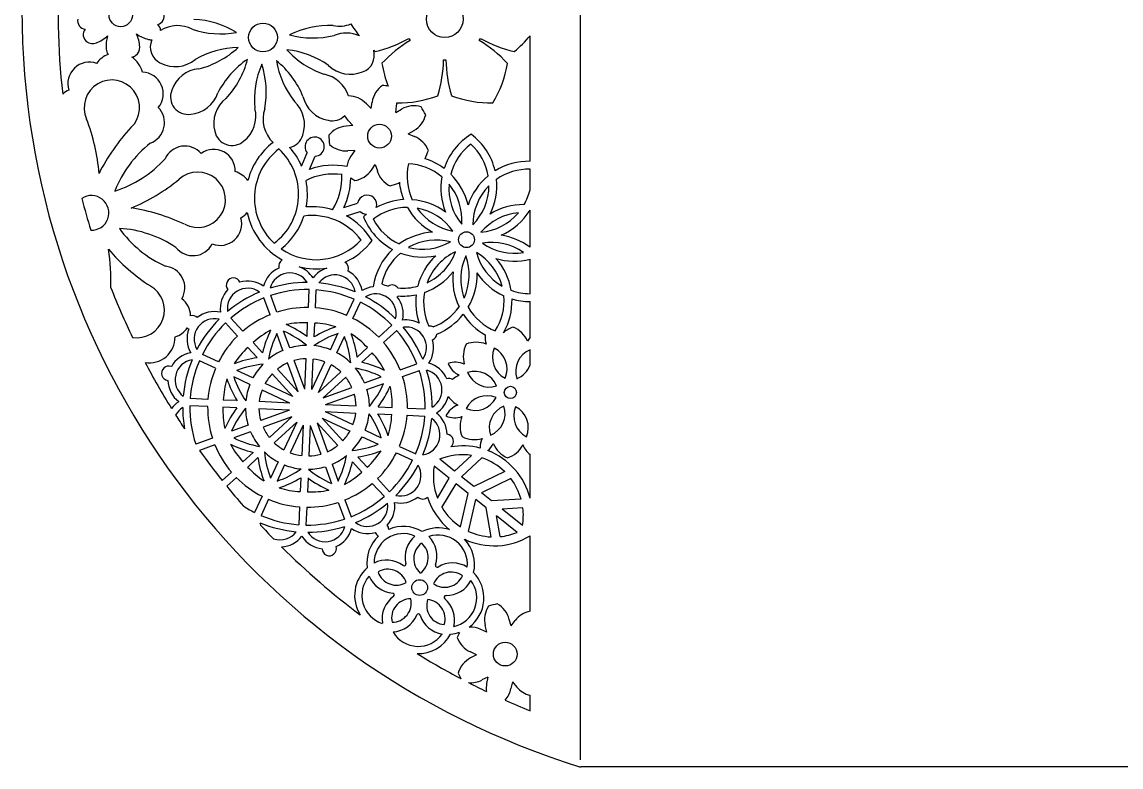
# Model space of a CAD drawing. Extents: x 597 to 902, y 1036 to 1246.
# Drawn here: x 596.7 to 749.2, y 1036.4 to 1139.7 of the extents above; entities that cross this region are included whole.
import ezdxf

# ---------------------------------------------------------------- set-up
doc = ezdxf.new("R2010")
doc.units = 0
doc.layers.get('0').update_dxf_attribs({"linetype": 'CONTINUOUS'})

msp = doc.modelspace()

# ---------------------------------------------------------------- linework, layer by layer
for p, q in [((674.22, 1037.37), (674.22, 1245.37)), ((667.22, 1120.39), (667.22, 1137.8)), ((645.16, 1127.69), (645.31, 1128.61)), ((645.16, 1127.69), (644.52, 1128.37)), ((648.58, 1127.17), (648.71, 1128.1)), ((648.58, 1127.17), (649.4, 1127.63)), ((642.63, 1125.34), (642, 1126.03)), ((642.63, 1125.34), (641.7, 1125.26)), ((650.31, 1124.18), (651.12, 1124.65)), ((650.31, 1124.18), (651.18, 1123.83)), ((635.51, 1119.73), (636.3, 1121.57)), ((636.63, 1119.25), (637.42, 1121.09)), ((642.89, 1121.89), (641.95, 1121.83)), ((642.89, 1121.89), (642.37, 1121.11)), ((645.21, 1119.17), (645.74, 1119.94)), ((645.74, 1119.94), (646.03, 1119.05)), ((667.22, 1116.43), (667.22, 1119.29)), ((641.39, 1113.99), (643.3, 1114.59)), ((641.75, 1112.83), (643.66, 1113.43)), ((667.22, 1108.46), (667.22, 1113.61)), ((667.22, 1102.02), (667.22, 1106.82)), ((636.46, 1100.12), (636.57, 1102.59)), ((631.15, 1099.11), (630.3, 1101.43)), ((632.08, 1099.45), (631.23, 1101.77)), ((637.45, 1100.08), (637.56, 1102.55)), ((641.75, 1099.02), (642.8, 1101.26)), ((642.65, 1098.6), (643.7, 1100.85)), ((667.22, 1096), (667.22, 1100.92)), ((627.36, 1096.81), (625.68, 1098.63)), ((626.63, 1096.14), (624.95, 1097.97)), ((632.94, 1094.16), (632.1, 1096.49)), ((633.87, 1094.5), (633.03, 1096.83)), ((636.28, 1096.07), (636.36, 1097.99)), ((637.27, 1096.02), (637.35, 1097.95)), ((639.53, 1094.25), (640.57, 1096.49)), ((646.22, 1095.98), (648.05, 1097.65)), ((646.89, 1095.25), (648.72, 1096.92)), ((630.1, 1093.82), (628.79, 1095.24)), ((640.42, 1093.83), (641.47, 1096.08)), ((624, 1092.57), (621.76, 1093.61)), ((629.37, 1093.15), (628.06, 1094.57)), ((643.23, 1093.24), (644.65, 1094.54)), ((643.9, 1092.51), (645.32, 1093.81)), ((667.22, 1092.15), (667.22, 1094.24)), ((623.58, 1091.67), (621.34, 1092.72)), ((635.03, 1088.43), (633.58, 1092.42)), ((635.96, 1088.77), (634.51, 1092.76)), ((635.96, 1088.77), (636.15, 1093.01)), ((636.95, 1088.73), (637.13, 1092.96)), ((636.95, 1088.73), (638.74, 1092.57)), ((637.85, 1088.31), (639.64, 1092.15)), ((649.19, 1091.46), (651.52, 1092.31)), ((628.35, 1089.44), (626.11, 1090.49)), ((628.77, 1090.34), (626.53, 1091.39)), ((634.3, 1087.76), (631.43, 1090.89)), ((635.03, 1088.43), (632.16, 1091.56)), ((637.85, 1088.31), (640.97, 1091.17)), ((638.51, 1087.58), (641.64, 1090.44)), ((644.25, 1089.66), (646.57, 1090.51)), ((649.53, 1090.53), (651.86, 1091.38)), ((634.3, 1087.76), (630.45, 1089.56)), ((638.51, 1087.58), (642.5, 1089.03)), ((644.59, 1088.73), (646.91, 1089.58)), ((622.53, 1087.36), (620.06, 1087.47)), ((633.88, 1086.86), (630.04, 1088.66)), ((638.85, 1086.65), (642.84, 1088.1)), ((622.49, 1086.37), (620.01, 1086.48)), ((626.54, 1086.2), (624.61, 1086.28)), ((626.58, 1087.19), (624.66, 1087.27)), ((633.84, 1085.88), (629.6, 1086.06)), ((633.88, 1086.86), (629.64, 1087.05)), ((633.84, 1085.88), (629.85, 1084.43)), ((638.85, 1086.65), (643.09, 1086.46)), ((646.15, 1086.33), (648.08, 1086.24)), ((650.2, 1086.15), (652.68, 1086.04)), ((634.18, 1084.95), (630.19, 1083.5)), ((634.18, 1084.95), (631.05, 1082.08)), ((638.39, 1084.76), (641.26, 1081.63)), ((638.39, 1084.76), (642.24, 1082.97)), ((638.81, 1085.66), (642.65, 1083.86)), ((638.81, 1085.66), (643.05, 1085.47)), ((646.11, 1085.34), (648.03, 1085.25)), ((650.16, 1085.16), (652.63, 1085.05)), ((628.1, 1083.79), (625.78, 1082.95)), ((628.44, 1082.86), (626.12, 1082.02)), ((634.84, 1084.22), (631.72, 1081.35)), ((634.84, 1084.22), (633.05, 1080.37)), ((635.74, 1083.8), (633.95, 1079.95)), ((635.74, 1083.8), (635.56, 1079.56)), ((636.73, 1083.75), (636.54, 1079.51)), ((636.73, 1083.75), (638.18, 1079.77)), ((637.66, 1084.09), (639.11, 1080.1)), ((637.66, 1084.09), (640.53, 1080.96)), ((644.34, 1083.08), (646.58, 1082.03)), ((623.16, 1081.99), (620.83, 1081.15)), ((643.92, 1082.18), (646.16, 1081.14)), ((623.5, 1081.06), (621.35, 1080.28)), ((628.79, 1080.01), (627.37, 1078.71)), ((648.69, 1079.96), (650.93, 1078.91)), ((649.11, 1080.85), (651.35, 1079.81)), ((629.46, 1079.28), (628.04, 1077.98)), ((632.26, 1078.69), (631.22, 1076.45)), ((633.16, 1078.27), (632.12, 1076.03)), ((639.75, 1078.36), (640.59, 1076.03)), ((642.59, 1078.7), (643.9, 1077.28)), ((643.32, 1079.37), (644.63, 1077.95)), ((656.75, 1077.4), (654.68, 1079.06)), ((659.09, 1079.6), (656.75, 1077.4)), ((660.52, 1079.26), (657.72, 1076.63)), ((667.22, 1073.65), (667.22, 1079.7)), ((625.8, 1077.27), (624.51, 1076.09)), ((638.82, 1078.02), (639.66, 1075.7)), ((655.98, 1076.44), (653.91, 1078.1)), ((663.7, 1077.34), (659.42, 1075.27)), ((626.47, 1076.54), (625.13, 1075.32)), ((635.42, 1076.5), (635.34, 1074.57)), ((636.41, 1076.46), (636.33, 1074.53)), ((645.33, 1075.71), (647.01, 1073.89)), ((646.06, 1076.38), (647.74, 1074.56)), ((654.36, 1073.68), (655.98, 1076.44)), ((655, 1072.36), (656.95, 1075.67)), ((658.65, 1074.31), (656.95, 1075.67)), ((659.42, 1075.27), (657.72, 1076.63)), ((664.55, 1076.39), (660.48, 1074.42)), ((630.04, 1073.92), (628.99, 1071.68)), ((657.58, 1069.67), (658.65, 1074.31)), ((661.89, 1073.29), (660.48, 1074.42)), ((630.94, 1073.5), (629.89, 1071.26)), ((635.24, 1072.45), (635.13, 1069.97)), ((636.23, 1072.4), (636.12, 1069.93)), ((640.61, 1073.08), (641.46, 1070.75)), ((641.54, 1073.41), (642.39, 1071.09)), ((658.69, 1069.05), (659.71, 1073.47)), ((661.13, 1072.34), (659.71, 1073.47)), ((661.82, 1068.29), (661.13, 1072.34)), ((665.99, 1073.51), (661.89, 1073.29)), ((666.23, 1072.3), (663.33, 1072.14)), ((666.18, 1069.87), (663.33, 1072.14)), ((665.42, 1068.91), (662.57, 1071.19)), ((663.06, 1068.32), (662.57, 1071.19)), ((667.22, 1057.96), (667.22, 1068.45)), ((664.58, 1055.93), (664.34, 1056.84)), ((661.23, 1055.08), (660.37, 1055.46)), ((661.23, 1055.08), (661.01, 1055.99)), ((664.58, 1055.93), (665.15, 1056.67)), ((659.8, 1051.93), (658.95, 1052.33)), ((659.8, 1051.93), (658.97, 1051.5)), ((661.38, 1048.85), (660.54, 1048.44)), ((661.38, 1048.85), (661.2, 1047.93)), ((664.77, 1048.17), (664.57, 1047.25)), ((664.77, 1048.17), (665.37, 1047.46)), ((667.22, 1044.16), (667.22, 1046.32)), ((824.22, 1036.37), (674.22, 1036.37))]:
    msp.add_line(p, q)
for centre, radius in [((610.42, 1140.68), 1.62), ((655.38, 1140.1), 2.55), ((630.16, 1137.56), 2), ((646.34, 1123.88), 1.65), ((658.41, 1109.51), 1.1), ((664.49, 1088.33), 0.844), ((651.9, 1061.26), 1.09), ((663.78, 1052.03), 1.65)]:
    msp.add_circle(centre, radius)
for centre, radius, start, end in [((706.6, 1141.37), 109.88, 107.1383, 252.8617), ((706.6, 1141.37), 104.88, 176.0052, 186.3823), ((615.28, 1140.53), 1.18, 283.608, 18.2165), ((605.62, 1139.89), 1.18, 169.4522, 264.0606), ((614.77, 1138.5), 1.18, 1.1704, 48.0606), ((618.31, 1134.8), 4.41, 62.5754, 122.2677), ((620.03, 1127.73), 12.35, 58.3933, 87.4082), ((639.38, 1126.88), 12.35, 87.5648, 116.5797), ((640.75, 1143.54), 4.41, 258.9391, 291.4753), ((655.38, 1147.47), 15.29, 211.6598, 219.3219), ((606.4, 1137.94), 1.18, 139.608, 234.2165), ((605.14, 1141.56), 5.12, 291.825, 312.5722), ((613.5, 1136.31), 5.12, 163.0964, 183.8436), ((607.95, 1135.93), 5.12, 3.825, 24.5722), ((615.53, 1142.26), 5.12, 235.0964, 255.8436), ((624.32, 1150.41), 12.35, 251.2012, 280.2161), ((637.1, 1149.85), 12.35, 254.757, 283.7719), ((641.72, 1133.77), 4.41, 65.4715, 112.3976), ((655.38, 1147.47), 15.29, 309.1779, 320.7877), ((606.52, 1138.06), 1.35, 232.9734, 292.7764), ((611.71, 1136.16), 1.35, 304.9734, 4.7764), ((614.63, 1138.6), 1.35, 254.8923, 274.9393), ((616.98, 1136.25), 2.45, 155.7813, 245.5235), ((626.96, 1123.81), 12.35, 91.1206, 120.1355), ((618.3, 1145.21), 12.35, 283.9285, 312.9434), ((641.66, 1153.1), 17.95, 283.0599, 299.1827), ((659.78, 1121.72), 17.95, 120.8094, 136.9322), ((655.38, 1140.1), 5.63, 208.2242, 211.7679), ((655.38, 1140.1), 5.63, 328.2242, 331.7679), ((650.97, 1121.72), 17.95, 43.0599, 59.1827), ((669.09, 1153.1), 17.95, 240.8094, 256.9322), ((609.98, 1131.92), 3.55, 111.6729, 144.7416), ((609.75, 1136.03), 1.35, 182.8923, 217.0514), ((611.78, 1136.01), 1.18, 280.0245, 306.2165), ((609.98, 1131.92), 3.55, 13.3107, 55.5097), ((632.14, 1123.59), 12.35, 54.8376, 83.8525), ((642.64, 1144.14), 12.35, 222.0297, 251.0446), ((643.17, 1135.1), 2.45, 289.4495, 16.1495), ((655.38, 1147.47), 15.29, 229.8498, 230.8142), ((606.07, 1131.16), 2.99, 70.1286, 197.5256), ((618, 1137.93), 4.41, 242.603, 308.7613), ((621.68, 1128.83), 4.41, 95.3027, 161.461), ((634.9, 1124.27), 12.35, 123.8479, 152.8628), ((616.05, 1137.58), 12.35, 316.6557, 345.6706), ((641.33, 1128.94), 12.35, 156.5751, 185.59), ((618.27, 1129.95), 12.35, 349.383, 18.3979), ((624.27, 1124.73), 12.35, 22.1103, 51.1252), ((644.22, 1136.35), 12.35, 189.3024, 218.3173), ((642.31, 1136.87), 4.41, 226.2118, 292.3701), ((661.76, 1136.41), 15.29, 189.1779, 201.4874), ((637.26, 1134.72), 17.95, 343.0599, 359.1827), ((655.38, 1140.1), 5.63, 268.2242, 271.7679), ((673.49, 1134.72), 17.95, 180.8094, 196.9322), ((648.99, 1136.41), 15.29, 328.8245, 350.8142), ((609.19, 1127.83), 3.84, 313.7115, 204.3408), ((613.33, 1129.75), 2.99, 320.5267, 87.9237), ((637.84, 1128.12), 4.41, 17.6884, 79.6704), ((604.41, 1127.49), 3.01, 113.3478, 132.6066), ((619.78, 1129.34), 2.45, 158.5404, 278.2508), ((648.69, 1128.1), 3.42, 124.4906, 171.4515), ((644.31, 1110.48), 20.59, 80.9983, 83.183), ((619.72, 1131.3), 4.41, 275.3303, 341.4885), ((627.74, 1125.63), 4.41, 128.03, 194.1882), ((631.52, 1125.47), 4.41, 340.7848, 46.9431), ((640, 1130.41), 4.41, 193.4845, 259.6428), ((642.01, 1126.04), 3.42, 42.8072, 89.6215), ((648.99, 1143.78), 15.29, 269.0841, 290.8142), ((661.76, 1143.78), 15.29, 249.1779, 271.1676), ((613.49, 1125.73), 3.01, 290.1085, 44.7045), ((624.76, 1126.65), 4.41, 308.0575, 14.2158), ((634.58, 1126.22), 4.41, 160.7573, 226.9164), ((645.33, 1128.61), 3.42, 351.3786, 358.1067), ((651.11, 1124.67), 3.42, 73.062, 120.023), ((634.6, 1117.1), 20.59, 28.2186, 31.7545), ((579.74, 1116.33), 27.78, 4.8949, 20.9204), ((639.77, 1128.46), 2.45, 256.7223, 314.8779), ((644.5, 1128.35), 3.42, 208.5106, 222.8801), ((649.41, 1127.61), 3.42, 299.9501, 346.911), ((632.2, 1106.16), 27.78, 137.1319, 153.1574), ((625.87, 1125.03), 2.45, 191.2677, 310.9781), ((633.33, 1124.7), 2.45, 282.5759, 343.7054), ((641.95, 1121.85), 3.42, 94.2358, 141.1967), ((659.86, 1124.89), 20.59, 182.5043, 186.0402), ((663.7, 1116.6), 8.85, 121.6661, 161.6661), ((653.77, 1117.04), 8.85, 13.3069, 53.3069), ((624.41, 1110.42), 15.92, 128.3748, 158.52), ((619.32, 1119.49), 3.01, 41.3478, 155.9438), ((637.52, 1115.28), 9.76, 127.61, 165.5535), ((637.33, 1122.42), 1.33, 273.7703, 219.6866), ((641.7, 1125.24), 3.42, 227.3478, 274.3087), ((649.93, 1120.64), 3.42, 21.6335, 68.5944), ((663.7, 1116.6), 7.75, 127.3937, 165.0377), ((653.77, 1117.04), 7.75, 9.9353, 47.5793), ((623.32, 1119.05), 2.99, 358.1286, 125.5256), ((637.52, 1115.28), 8.54, 127.0071, 227.1927), ((626.57, 1115.83), 8.54, 307.0071, 47.1927), ((626.57, 1115.83), 9.76, 23.5837, 41.6588), ((645.19, 1119.18), 3.42, 145.6643, 172.0465), ((633.72, 1128.84), 20.59, 336.8382, 340.3259), ((604.8, 1131.44), 15.92, 287.5323, 317.6775), ((639.94, 1110.08), 9.76, 78.9924, 109.8732), ((657.9, 1118.34), 7.75, 167.3937, 205.0377), ((650.01, 1112.29), 7.75, 49.9353, 87.5793), ((650.01, 1112.29), 8.85, 53.3069, 72.6636), ((667.02, 1111.54), 8.85, 88.7008, 121.6661), ((601.08, 1139.5), 27.78, 292.8949, 308.9204), ((621.12, 1115.05), 3.84, 241.7115, 132.3408), ((625.25, 1115.56), 3.55, 37.2901, 72.7416), ((639.94, 1110.08), 8.54, 82.0071, 116.4291), ((632.59, 1118.21), 8.54, 327.7707, 2.1927), ((632.59, 1118.21), 9.76, 334.3266, 359.267), ((653.98, 1135.08), 20.59, 235.6147, 237.4687), ((642.38, 1121.1), 3.42, 278.7763, 325.7373), ((649.29, 1120.05), 3.42, 197.0929, 244.0538), ((663.7, 1116.6), 8.85, 169.4625, 201.6661), ((650.01, 1112.29), 8.85, 13.3069, 45.5106), ((667.02, 1111.54), 8.85, 129.4625, 161.6661), ((653.77, 1117.04), 8.85, 333.3069, 5.5106), ((667.02, 1111.54), 7.75, 88.5163, 125.0377), ((626.57, 1115.83), 9.76, 349.4928, 11.2261), ((642.34, 1136.83), 20.59, 285.3614, 288.8973), ((646.05, 1119.05), 3.42, 330.2049, 333.0078), ((657.9, 1118.34), 8.85, 185.4387, 201.6661), ((663.7, 1116.6), 7.75, 175.302, 219.671), ((650.01, 1112.29), 7.75, 355.302, 39.671), ((653.77, 1117.04), 7.75, 315.302, 359.671), ((667.02, 1111.54), 7.75, 135.302, 179.671), ((659.69, 1118.26), 7.75, 329.9353, 346.3326), ((606.36, 1113.23), 2.41, 267.887, 123.4704), ((706.6, 1141.37), 104.88, 194.4272, 196.9302), ((644.61, 1114.37), 1.33, 342.9108, 170.4295), ((650.19, 1106.24), 8.85, 93.3069, 119.0854), ((650.19, 1106.24), 8.85, 53.3069, 85.5106), ((607.61, 1086.46), 27.78, 65.1319, 81.1574), ((625.25, 1115.56), 3.55, 301.3107, 320.0683), ((637.52, 1115.28), 9.76, 191.8049, 241.303), ((636.96, 1104.33), 9.76, 72.9736, 94.7069), ((644.61, 1114.37), 1.33, 224.5132, 266.0163), ((650.19, 1106.24), 7.75, 89.9353, 127.5793), ((657.9, 1118.34), 8.85, 209.4625, 241.6661), ((650.19, 1106.24), 7.75, 35.302, 79.671), ((657.9, 1118.34), 7.75, 215.302, 259.671), ((666.32, 1105.53), 8.85, 89.4625, 121.6661), ((659.69, 1118.26), 8.85, 293.3069, 328.3079), ((624.22, 1111.71), 2.99, 248.5267, 15.9237), ((626.57, 1115.83), 9.76, 308.8251, 341.8884), ((636.96, 1104.33), 8.54, 37.0071, 97.5356), ((636.96, 1104.33), 9.76, 31.2795, 60.6161), ((650.19, 1106.24), 8.85, 129.8417, 133.3069), ((652.34, 1115.95), 8.85, 201.6661, 241.6661), ((652.34, 1115.95), 7.75, 207.3937, 245.0377), ((659.69, 1118.26), 7.75, 275.302, 319.671), ((666.32, 1105.53), 7.75, 95.302, 139.671), ((609.27, 1095.19), 15.92, 56.3748, 86.52), ((623.19, 1120.34), 15.92, 215.5323, 245.6775), ((654.21, 1101.72), 8.85, 93.3069, 125.5106), ((620.45, 1110.31), 3.01, 218.1085, 332.7045), ((637.52, 1115.28), 8.54, 235.5632, 317.1927), ((637.52, 1115.28), 9.76, 294.3667, 322.9203), ((654.21, 1101.72), 7.75, 75.302, 119.671), ((652.34, 1115.95), 7.75, 255.302, 299.671), ((661.91, 1101.38), 7.75, 55.302, 99.671), ((665.02, 1115.39), 7.75, 235.302, 279.671), ((661.91, 1101.38), 8.85, 53.1181, 81.6661), ((629.71, 1126.37), 27.78, 220.8949, 236.9204), ((581.29, 1103.76), 27.78, 358.1156, 9.1574), ((654.21, 1101.72), 8.85, 133.3069, 171.8594), ((654.21, 1101.72), 7.75, 129.9353, 167.5793), ((652.34, 1115.95), 8.85, 249.4625, 281.6661), ((660.2, 1100.84), 8.85, 133.3069, 165.5106), ((660.2, 1100.84), 7.75, 115.302, 159.671), ((649.62, 1110.54), 7.75, 295.302, 339.671), ((665.35, 1104.02), 7.75, 155.302, 199.671), ((651.02, 1104.65), 7.75, 335.302, 19.671), ((667.25, 1109.77), 7.75, 195.302, 239.671), ((655.87, 1101.03), 7.75, 15.302, 59.671), ((616.31, 1102.84), 3.01, 329.3478, 83.9438), ((633.33, 1105.86), 0.99, 120.1945, 196.1944), ((633.89, 1102.16), 3.81, 32.4554, 69.8357), ((637.52, 1115.22), 9.76, 256.3059, 278.833), ((641.06, 1105.52), 0.99, 338.7786, 60.9893), ((665.02, 1115.39), 8.85, 253.3069, 284.4061), ((655.87, 1101.03), 8.85, 9.4625, 41.6661), ((626.06, 1103.22), 0.99, 23.7786, 218.6944), ((633.91, 1102.09), 3.81, 113.6524, 165.0177), ((633.91, 1102.09), 2.82, 31.8414, 165.6317), ((640.18, 1101.95), 3.81, 107.8525, 143.6895), ((640.16, 1101.82), 2.82, 9.3414, 143.1317), ((640.16, 1101.82), 3.81, 9.9554, 61.3207), ((649.62, 1110.54), 8.85, 289.4625, 321.6661), ((665.35, 1104.02), 8.85, 173.3069, 205.5106), ((651.02, 1104.65), 8.85, 329.4625, 1.6661), ((667.25, 1109.77), 8.85, 213.3069, 245.5106), ((706.6, 1141.37), 104.88, 201.547, 205.6568), ((612.65, 1099.75), 3.84, 261.2459, 60.3408), ((628.04, 1099.96), 3.81, 136.1524, 187.5177), ((628.04, 1099.96), 2.82, 54.3414, 188.1317), ((628.04, 1099.96), 3.81, 54.9554, 106.3207), ((636.34, 1086.26), 17.32, 90.1138, 107.3592), ((636.34, 1086.26), 16.33, 89.2233, 108.2498), ((636.34, 1086.26), 17.32, 67.6138, 84.8592), ((645.82, 1099.18), 3.81, 95.5325, 120.0177), ((649.62, 1110.54), 7.75, 247.3937, 254.3391), ((648.08, 1102.25), 0.99, 35.4883, 123.3628), ((649.62, 1110.54), 7.75, 264.512, 285.0377), ((617.13, 1098.9), 2.99, 1.0399, 53.5256), ((636.34, 1086.26), 17.32, 112.6138, 129.8592), ((636.34, 1086.26), 16.33, 111.7233, 130.7498), ((636.34, 1086.26), 16.33, 66.7233, 85.7498), ((645.82, 1099.18), 2.82, 346.8414, 120.6317), ((636.34, 1086.26), 17.32, 45.1138, 62.3592), ((648.08, 1102.25), 0.99, 316.2786, 327.4901), ((645.82, 1099.18), 3.81, 347.4554, 38.8207), ((649.62, 1110.54), 8.85, 265.3829, 281.6661), ((660.2, 1100.84), 8.85, 173.3069, 199.2351), ((660.2, 1100.84), 7.75, 169.9353, 205.3143), ((655.87, 1101.03), 7.75, 327.3937, 5.0377), ((655.87, 1101.03), 8.85, 329.9955, 1.6661), ((667.25, 1109.77), 7.75, 249.9353, 269.7545), ((667.25, 1109.77), 8.85, 253.3069, 269.785), ((623.43, 1095.74), 3.81, 77.4554, 128.8207), ((636.34, 1086.26), 13.86, 89.5334, 107.9396), ((636.34, 1086.26), 13.86, 67.0334, 85.4396), ((636.34, 1086.26), 16.33, 44.2233, 63.2498), ((651.02, 1104.65), 7.75, 290.9137, 325.0377), ((665.35, 1104.02), 7.75, 209.9353, 247.5793), ((620.35, 1097.99), 0.99, 46.2786, 103.9583), ((623.43, 1095.74), 2.82, 76.8414, 210.6317), ((636.34, 1086.26), 17.32, 135.1138, 152.3592), ((636.34, 1086.26), 13.86, 112.0334, 130.4396), ((635.88, 1086.09), 11.91, 87.6678, 101.9994), ((636.34, 1086.26), 13.86, 44.5334, 62.9396), ((650.04, 1094.57), 3.81, 61.7657, 97.5177), ((651.02, 1104.65), 8.85, 291.6842, 321.6661), ((665.35, 1104.02), 8.85, 213.3069, 240.4242), ((617.13, 1098.9), 2.99, 286.1286, 327.5659), ((623.43, 1095.74), 3.81, 158.6524, 210.0177), ((620.35, 1097.99), 0.99, 224.6474, 241.1944), ((636.34, 1086.26), 16.33, 134.2233, 153.2498), ((636.81, 1086.43), 11.91, 117.9737, 132.3053), ((644.17, 1090.52), 14.45, 153.586, 166.8131), ((644.17, 1090.52), 13.46, 153.6898, 169.6453), ((627.61, 1084.5), 13.46, 50.3278, 66.2833), ((627.61, 1084.5), 14.45, 53.16, 66.387), ((644.89, 1083.74), 13.46, 108.6898, 124.6453), ((644.89, 1083.74), 14.45, 108.586, 121.8131), ((636.79, 1086.05), 11.91, 72.9737, 87.3053), ((636.34, 1086.26), 16.33, 21.7233, 40.7498), ((650.04, 1094.57), 2.82, 324.3414, 98.1317), ((636.34, 1086.26), 17.32, 22.6138, 39.8592), ((653.3, 1096.55), 0.99, 61.0363, 96.1802), ((666.12, 1093.71), 3.89, 108.589, 131.8228), ((663.33, 1093.83), 3.89, 24.2045, 66.384), ((614.41, 1095.98), 3.55, 260.3163, 0.7416), ((636.34, 1086.26), 13.86, 134.5334, 152.9396), ((628.93, 1091.19), 13.46, 5.3278, 21.2833), ((628.93, 1091.19), 14.45, 8.16, 21.387), ((635.9, 1086.47), 11.91, 42.6678, 56.9994), ((636.34, 1086.26), 13.86, 22.0334, 40.4396), ((650.04, 1094.57), 3.81, 324.9554, 16.3207), ((653.3, 1096.55), 0.99, 293.7786, 353.1467), ((661.84, 1093.29), 3.89, 153.589, 195.7686), ((659.77, 1091.4), 3.89, 69.2045, 111.384), ((663.99, 1096.07), 3.02, 175.0707, 199.925), ((669.61, 1094.15), 3.02, 142.2524, 154.925), ((620.79, 1090.07), 3.81, 99.9554, 151.3207), ((636.14, 1085.81), 11.91, 132.6678, 146.9994), ((636.34, 1086.26), 8.6, 113.2852, 129.0666), ((636.34, 1086.26), 8.6, 90.9065, 106.6879), ((636.34, 1086.26), 8.6, 68.2852, 84.0666), ((636.34, 1086.26), 8.6, 45.9065, 61.6879), ((636.51, 1085.8), 11.91, 27.9737, 42.3053), ((665.23, 1093.2), 3.24, 156.8695, 243.1036), ((660.79, 1091.58), 3.24, 336.8695, 63.1036), ((668.46, 1091.25), 3.24, 112.4343, 198.1036), ((706.6, 1141.37), 104.88, 207.7817, 211.7929), ((617.08, 1090.98), 0.99, 68.7786, 263.6944), ((620.79, 1090.07), 2.82, 99.3414, 233.1317), ((636.34, 1086.26), 17.32, 157.6138, 174.8592), ((636.34, 1086.26), 16.33, 156.7233, 175.7498), ((631.42, 1078.84), 14.45, 98.16, 111.387), ((631.42, 1078.84), 13.46, 95.3278, 111.2833), ((636.34, 1086.26), 8.6, 135.9065, 151.6879), ((636.34, 1086.26), 6.75, 114.1925, 128.2805), ((636.34, 1086.26), 6.75, 91.6925, 105.7805), ((636.34, 1086.26), 6.75, 69.1925, 83.2805), ((636.34, 1086.26), 6.75, 46.6925, 60.7805), ((640.6, 1078.44), 14.45, 63.586, 76.8131), ((652.18, 1088.69), 3.81, 23.6524, 75.0177), ((656.82, 1089.5), 3.02, 65.048, 108.7444), ((658.67, 1093.45), 3.02, 201.2287, 244.925), ((664.17, 1093.24), 3.24, 291.8695, 340.2823), ((636.34, 1086.26), 13.86, 157.0334, 175.4396), ((638.86, 1094.8), 13.46, 198.6898, 214.6453), ((636.34, 1086.26), 6.75, 136.6925, 150.7805), ((636.34, 1086.26), 6.75, 24.1925, 38.2805), ((636.34, 1086.26), 8.6, 23.2852, 39.0666), ((640.6, 1078.44), 13.46, 63.6898, 79.6453), ((636.34, 1086.26), 13.86, 359.5334, 17.9396), ((636.34, 1086.26), 16.33, 359.2233, 18.2498), ((652.18, 1088.69), 2.82, 301.8414, 75.6317), ((636.34, 1086.26), 17.32, 0.1138, 17.3592), ((658.98, 1087.17), 3.89, 114.2045, 130.5005), ((659.57, 1088.01), 3.24, 21.8695, 108.1036), ((661.57, 1092.3), 3.24, 201.8695, 288.1036), ((620.79, 1090.07), 3.81, 181.1524, 232.5177), ((636.55, 1086.71), 11.91, 162.9737, 177.3053), ((638.86, 1094.8), 14.45, 198.586, 211.8131), ((636.34, 1086.26), 8.6, 158.2852, 174.0666), ((634.58, 1094.99), 13.46, 320.3278, 336.2833), ((634.58, 1094.99), 14.45, 323.16, 336.387), ((636.18, 1086.73), 11.91, 357.6678, 11.9994), ((655.95, 1089.27), 0.99, 59.1824, 106.1944), ((636.34, 1086.26), 6.75, 159.1925, 173.2805), ((636.34, 1086.26), 6.75, 1.6925, 15.7805), ((636.34, 1086.26), 8.6, 0.9065, 16.6879), ((652.18, 1088.69), 3.81, 302.4554, 346.2118), ((659.1, 1089.96), 3.89, 214.073, 240.7686), ((661.23, 1084.63), 3.24, 66.8695, 153.1036), ((659.61, 1089.07), 3.24, 246.8695, 333.1036), ((620.51, 1083.83), 3.81, 122.4554, 143.2027), ((620.51, 1083.83), 2.82, 121.8414, 151.2002), ((636.34, 1086.26), 17.32, 180.1138, 189.9326), ((636.34, 1086.26), 16.33, 179.2233, 198.2498), ((636.34, 1086.26), 13.86, 179.5334, 197.9396), ((636.51, 1085.8), 11.91, 177.6678, 191.9994), ((638.11, 1077.53), 14.45, 143.16, 156.387), ((638.11, 1077.53), 13.46, 140.3278, 156.2833), ((636.34, 1086.26), 8.6, 180.9065, 196.6879), ((636.34, 1086.26), 6.75, 181.6925, 195.7805), ((658.24, 1083.73), 3.02, 110.048, 153.7444), ((664.8, 1083.41), 3.24, 111.8695, 198.1036), ((660.52, 1085.41), 3.24, 291.8695, 18.1036), ((668.19, 1085.07), 3.24, 156.8695, 243.1036), ((663.74, 1083.45), 3.24, 336.8695, 63.1036), ((706.6, 1141.37), 104.88, 212.3887, 213.6365), ((636.34, 1086.26), 6.75, 339.1925, 353.2805), ((636.34, 1086.26), 8.6, 338.2852, 354.0666), ((633.83, 1077.72), 13.46, 18.6898, 34.6453), ((633.83, 1077.72), 14.45, 18.586, 31.8131), ((636.14, 1085.81), 11.91, 342.9737, 357.3053), ((636.34, 1086.26), 13.86, 337.0334, 355.4396), ((636.34, 1086.26), 16.33, 336.7233, 355.7498), ((636.34, 1086.26), 17.32, 337.6138, 354.8592), ((651.9, 1082.45), 2.82, 279.3414, 53.1317), ((651.9, 1082.45), 3.81, 1.1524, 52.5177), ((656.75, 1087.83), 3.02, 246.2287, 289.925), ((661.41, 1083.61), 3.89, 159.2045, 201.384), ((636.34, 1086.26), 8.6, 203.2852, 219.0666), ((636.34, 1086.26), 6.75, 204.1925, 218.2805), ((636.34, 1086.26), 6.75, 316.6925, 330.7805), ((632.09, 1094.08), 13.46, 243.6898, 259.6453), ((636.34, 1086.26), 6.75, 226.6925, 240.7805), ((636.34, 1086.26), 8.6, 315.9065, 331.6879), ((655.61, 1081.54), 0.99, 308.5689, 83.6944), ((659.52, 1085.68), 3.89, 243.589, 285.7686), ((663.32, 1080.66), 3.02, 155.048, 181.1105), ((659.36, 1082.51), 3.02, 311.7884, 334.925), ((665.65, 1082.82), 3.89, 204.2045, 246.384), ((706.6, 1141.37), 104.88, 215.6236, 218.4902), ((636.34, 1086.26), 13.86, 202.0334, 220.4396), ((636.18, 1086.73), 11.91, 207.9737, 222.3053), ((632.09, 1094.08), 14.45, 243.586, 256.8131), ((643.76, 1081.33), 13.46, 185.3278, 201.2833), ((636.34, 1086.26), 8.6, 225.9065, 241.6879), ((636.34, 1086.26), 6.75, 249.1925, 263.2805), ((636.34, 1086.26), 6.75, 271.6925, 285.7805), ((636.34, 1086.26), 6.75, 294.1925, 308.2805), ((641.27, 1093.68), 13.46, 275.3278, 291.2833), ((641.27, 1093.68), 14.45, 278.16, 291.387), ((636.55, 1086.71), 11.91, 312.6678, 326.9994), ((636.34, 1086.26), 13.86, 314.5334, 332.9396), ((657.87, 1071.26), 9.65, 75.4574, 99.8428), ((657.87, 1071.26), 9.65, 14.3491, 68.7189), ((662.85, 1082.94), 3.89, 288.589, 330.7686), ((669.08, 1082.08), 3.02, 200.048, 232.0195), ((643.76, 1081.33), 14.45, 188.16, 201.387), ((636.34, 1086.26), 8.6, 248.2852, 264.0666), ((636.34, 1086.26), 8.6, 293.2852, 309.0666), ((628.52, 1082), 13.46, 333.6898, 349.6453), ((628.52, 1082), 14.45, 333.586, 346.8131), ((636.34, 1086.26), 16.33, 314.2233, 333.2498), ((649.26, 1076.79), 2.82, 256.8414, 30.6317), ((636.34, 1086.26), 17.32, 315.1138, 332.3592), ((657.87, 1071.26), 8.42, 81.7312, 112.293), ((657.87, 1071.26), 8.42, 46.2105, 71.7157), ((636.79, 1086.05), 11.91, 222.6678, 236.9994), ((627.8, 1088.78), 13.46, 288.6898, 304.6453), ((636.34, 1086.26), 8.6, 270.9065, 286.6879), ((645.08, 1088.02), 13.46, 230.3278, 246.2833), ((635.88, 1086.09), 11.91, 297.9737, 312.3053), ((662.22, 1076.7), 8.42, 170.4619, 201.0237), ((706.6, 1141.37), 104.88, 219.0321, 220.9941), ((636.34, 1086.26), 13.86, 224.5334, 242.9396), ((627.8, 1088.78), 14.45, 288.586, 301.8131), ((645.08, 1088.02), 14.45, 233.16, 246.387), ((636.34, 1086.26), 13.86, 292.0334, 310.4396), ((657.87, 1071.26), 8.42, 15.4983, 37.5234), ((635.9, 1086.47), 11.91, 252.9737, 267.3053), ((636.81, 1086.43), 11.91, 267.6678, 281.9994), ((636.34, 1086.26), 16.33, 291.7233, 310.7498), ((649.26, 1076.79), 3.81, 257.4554, 308.8207), ((652.34, 1074.53), 0.99, 226.2786, 313.3525), ((662.22, 1076.7), 9.65, 197.4397, 230.1611), ((636.34, 1086.26), 16.33, 236.963, 243.2498), ((636.34, 1086.26), 13.86, 247.0334, 265.4396), ((636.34, 1086.26), 13.86, 269.5334, 287.9396), ((636.34, 1086.26), 17.32, 292.6138, 309.8592), ((644.65, 1072.56), 2.82, 234.3414, 8.1317), ((644.65, 1072.56), 3.81, 316.1524, 7.5177), ((662.22, 1076.7), 8.42, 211.0393, 236.5444), ((657.87, 1071.26), 8.42, 350.4619, 7.0651), ((636.34, 1086.26), 16.33, 246.7233, 265.7498), ((636.34, 1086.26), 16.33, 269.2233, 288.2498), ((636.34, 1086.26), 17.32, 247.6138, 264.8592), ((632.53, 1070.7), 2.82, 189.3414, 196.0002), ((706.6, 1141.37), 104.88, 222.9378, 224.3697), ((638.78, 1070.43), 2.82, 211.8414, 345.6317), ((636.34, 1086.26), 17.32, 270.1138, 287.3592), ((638.78, 1070.43), 3.81, 293.6524, 345.0177), ((644.65, 1072.56), 3.81, 234.9554, 286.3207), ((646.63, 1069.3), 0.99, 1.9593, 38.6944), ((649.63, 1064.7), 5.05, 58.8336, 113.459), ((654.47, 1064.49), 5.05, 71.9316, 116.1395), ((662.22, 1076.7), 8.42, 245.2315, 267.2567), ((632.53, 1070.7), 2.82, 251.3072, 323.1317), ((632.53, 1070.7), 3.81, 273.3069, 322.5177), ((638.78, 1070.43), 3.81, 212.4554, 263.8207), ((649.63, 1064.7), 5.05, 132.7627, 188.1395), ((649.63, 1064.7), 4.05, 66.3478, 180.6252), ((646.63, 1069.3), 0.99, 203.7786, 244.2625), ((653.76, 1065.46), 3.87, 130.3481, 193.2788), ((654.47, 1064.49), 4.05, 354.3478, 108.6252), ((650.42, 1065.61), 3.87, 341.6942, 44.6249), ((662.22, 1076.7), 9.65, 245.0524, 301.223), ((654.47, 1064.49), 5.05, 346.8336, 43.2819), ((662.22, 1076.7), 8.42, 275.6898, 292.293), ((706.6, 1141.37), 104.88, 225.2417, 233.1125), ((639.36, 1066.66), 0.99, 181.2786, 16.1944), ((653.73, 1065.26), 2.65, 126.0794, 228.8937), ((650.44, 1065.41), 2.65, 306.0794, 48.8937), ((647.31, 1061.2), 3.87, 53.6942, 116.6249), ((649.75, 1064.52), 0.25, 233.6942, 13.2788), ((656.47, 1060.8), 3.87, 58.3481, 121.2788), ((647.93, 1060.16), 5.05, 130.8336, 212.0155), ((647.51, 1061.15), 2.65, 18.0794, 120.8937), ((648.67, 1064.24), 2.65, 198.0794, 300.8937), ((656.27, 1060.76), 2.65, 54.0794, 156.8937), ((654.33, 1064.32), 0.25, 161.6942, 301.2788), ((655.77, 1059.82), 5.05, 306.4865, 44.1395), ((647.93, 1060.16), 4.05, 138.3478, 252.6252), ((648.48, 1064.33), 3.87, 202.3481, 265.2788), ((655.39, 1063.94), 2.65, 234.0794, 336.8937), ((655.58, 1064.02), 3.87, 269.6942, 332.6249), ((655.77, 1059.82), 4.05, 282.3478, 36.6252), ((650.55, 1056.88), 3.87, 125.6942, 188.6249), ((648.14, 1060.22), 0.25, 305.6942, 85.2788), ((655.56, 1059.9), 0.25, 89.6942, 229.2788), ((650.66, 1057.05), 2.65, 90.0794, 192.8937), ((648.08, 1059.1), 2.65, 270.0794, 12.8937), ((655.53, 1058.77), 2.65, 162.0794, 264.8937), ((652.78, 1056.95), 2.65, 342.0794, 84.8937), ((652.87, 1056.77), 3.87, 346.3481, 49.2788), ((664.32, 1056.83), 3.42, 147.319, 194.2799), ((667.12, 1038.89), 20.59, 102.4755, 106.0114), ((661.03, 1056), 3.42, 14.207, 61.1679), ((647.93, 1058.96), 3.87, 274.3481, 337.2788), ((651.73, 1057.37), 0.25, 17.6942, 157.2788), ((655.66, 1058.62), 3.87, 197.6942, 260.6249), ((667.87, 1054.61), 3.42, 101.0002, 142.8513), ((658.96, 1052.35), 3.42, 65.6356, 93.1725), ((651.72, 1057.15), 4.05, 210.3478, 324.6252), ((651.72, 1057.15), 5.05, 268.092, 332.1395), ((655.77, 1059.82), 5.05, 274.8336, 289.2672), ((676.14, 1046.44), 20.59, 155.2918, 157.44), ((660.36, 1055.44), 3.42, 198.7475, 245.7085), ((706.6, 1141.37), 104.88, 238.3424, 242.1635), ((660.53, 1048.45), 3.42, 117.0641, 164.0251), ((675.85, 1058.2), 20.59, 205.3326, 207.7239), ((658.98, 1051.48), 3.42, 265.0694, 297.1371), ((706.6, 1141.37), 104.88, 242.8163, 244.3229), ((664.55, 1047.25), 3.42, 168.4927, 186.8481), ((661.22, 1047.93), 3.42, 317.9277, 348.5656), ((667.99, 1049.65), 3.42, 219.9213, 256.9379), ((706.6, 1141.37), 104.88, 245.8885, 247.9466)]:
    msp.add_arc(centre, radius, start, end)

doc.saveas('drawing.dxf')
